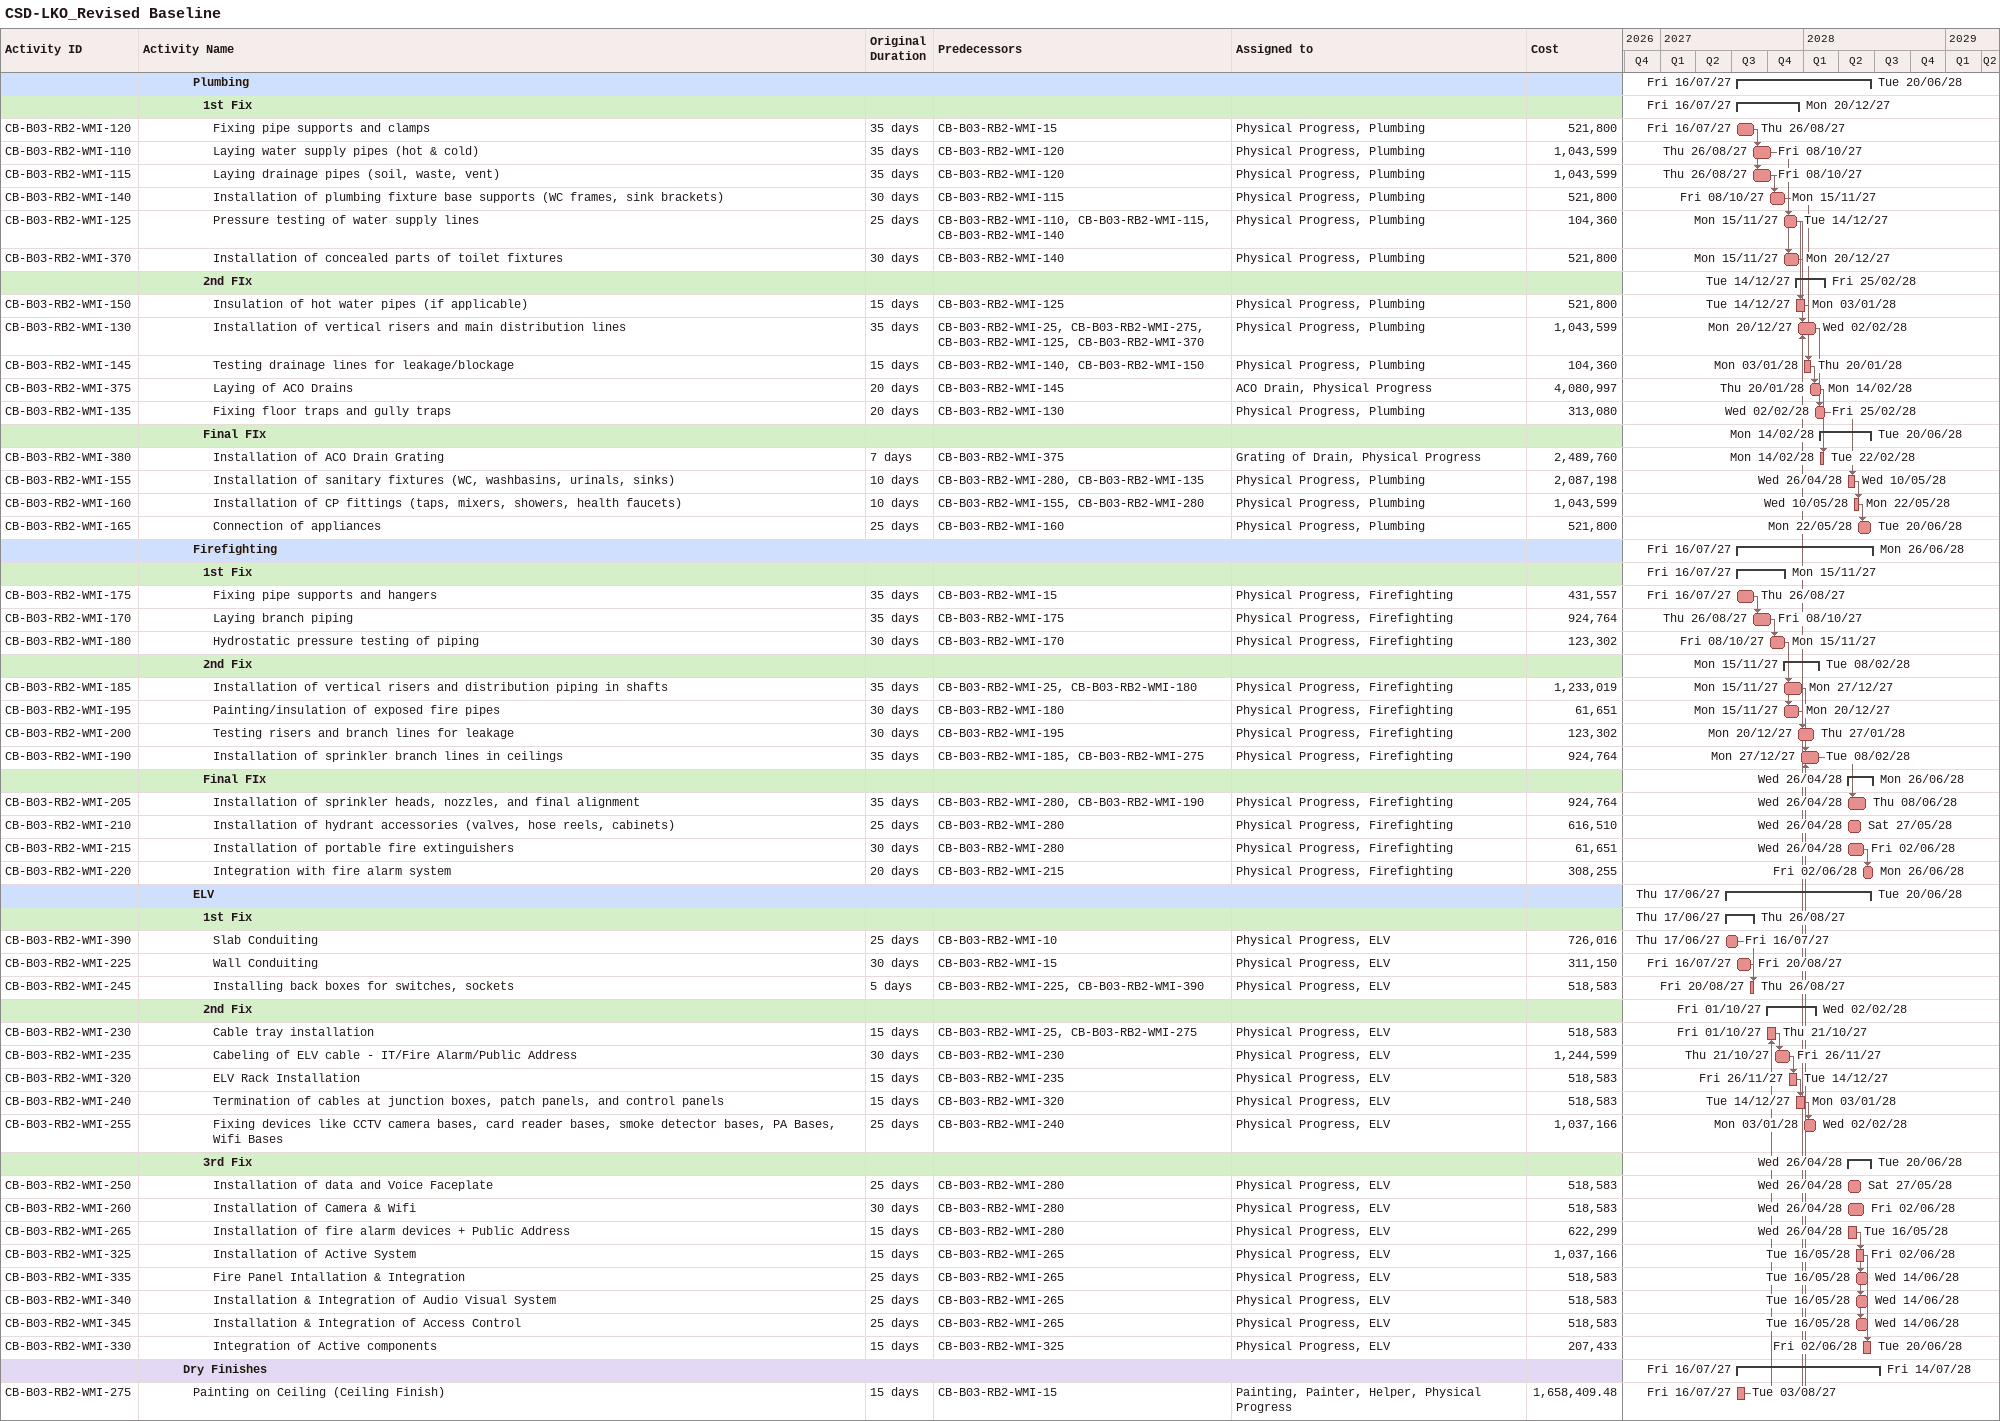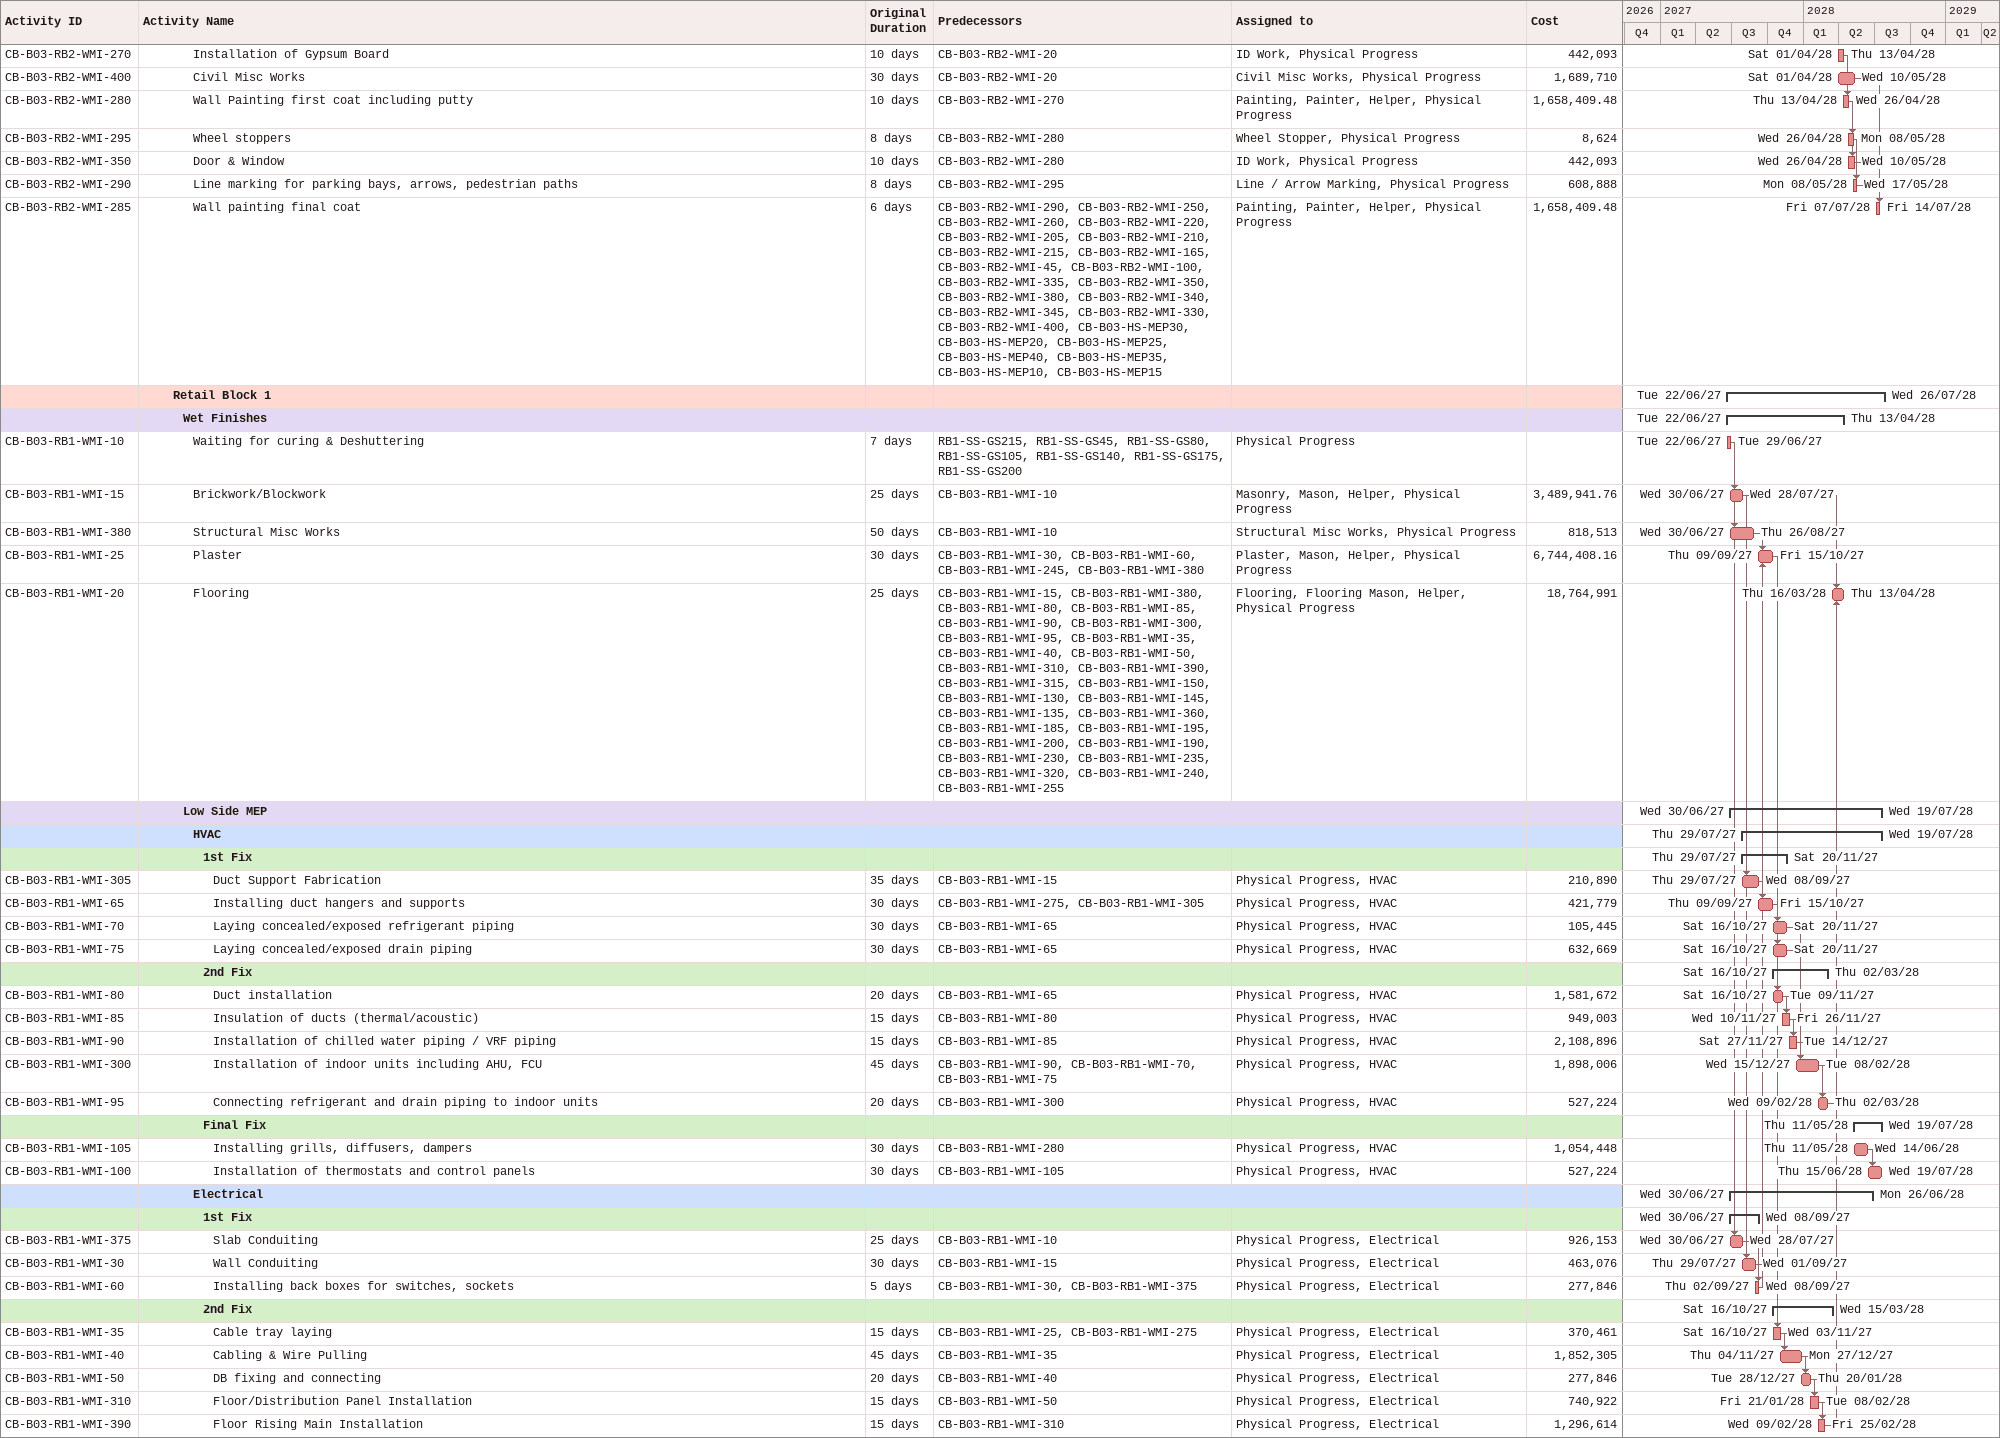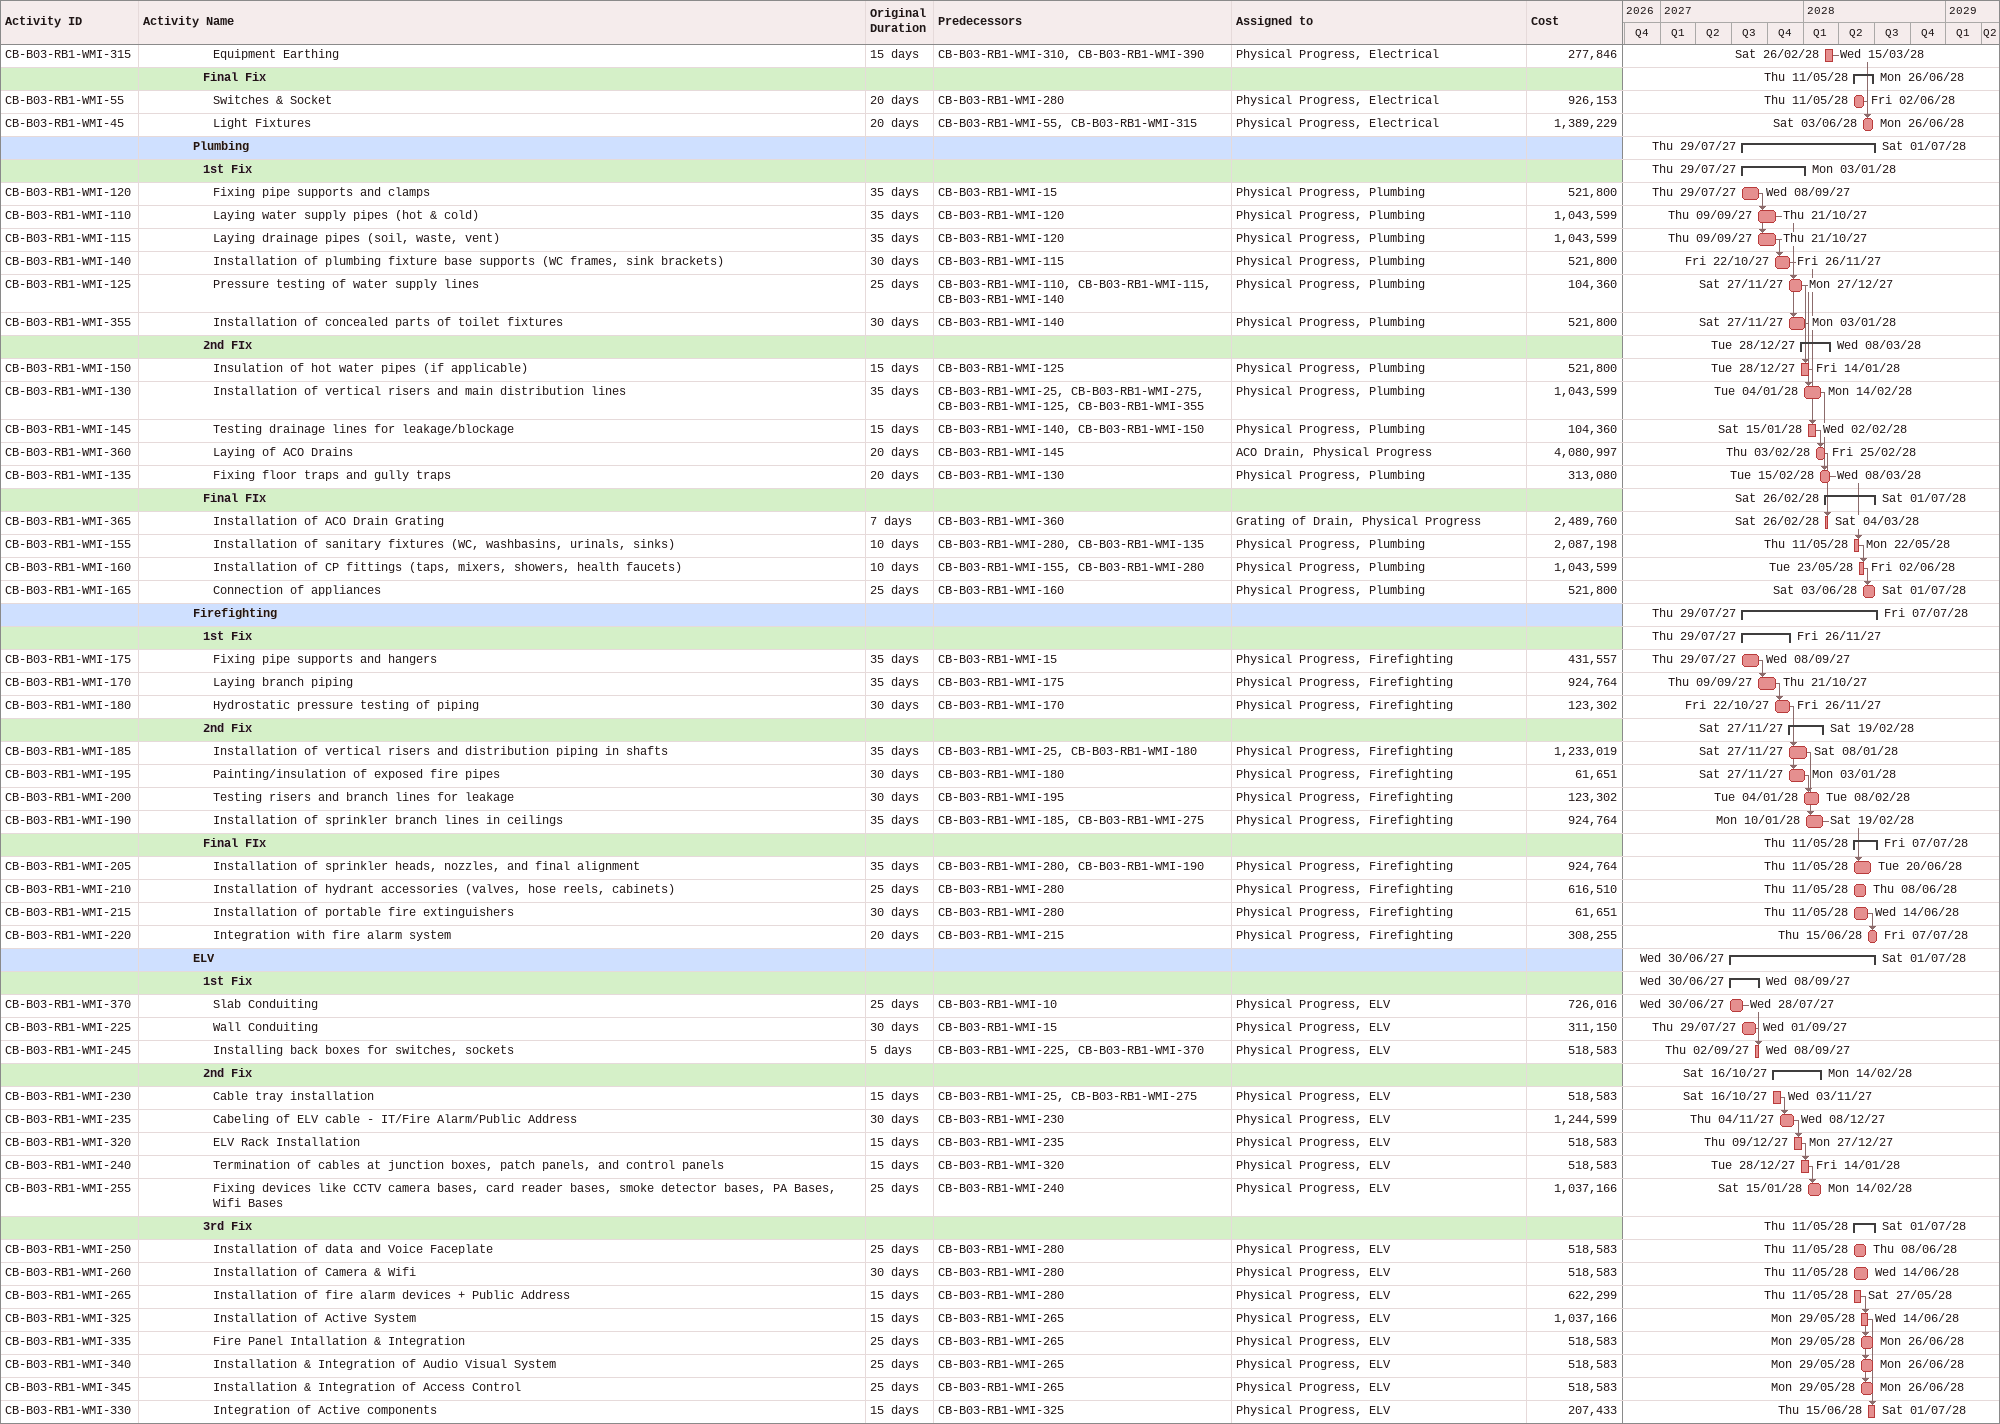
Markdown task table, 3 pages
CSD-LKO_Revised Baseline

| ID | Level | Task | Original duration | Start | Finish | Predecessors | Resources | Cost |
|---|---|---|---|---|---|---|---|---|
|  | 6 | **Plumbing** |  | 2027-07-16 | 2028-06-20 |  |  |  |
|  | 7 | **1st Fix** |  | 2027-07-16 | 2027-12-20 |  |  |  |
| CB-B03-RB2-WMI-120 | 8 | Fixing pipe supports and clamps | 35d | 2027-07-16 | 2027-08-26 | CB-B03-RB2-WMI-15 | Physical Progress, Plumbing | 521800 |
| CB-B03-RB2-WMI-110 | 8 | Laying water supply pipes (hot & cold) | 35d | 2027-08-26 | 2027-10-08 | CB-B03-RB2-WMI-120 | Physical Progress, Plumbing | 1043599 |
| CB-B03-RB2-WMI-115 | 8 | Laying drainage pipes (soil, waste, vent) | 35d | 2027-08-26 | 2027-10-08 | CB-B03-RB2-WMI-120 | Physical Progress, Plumbing | 1043599 |
| CB-B03-RB2-WMI-140 | 8 | Installation of plumbing fixture base supports (WC frames, sink brackets) | 30d | 2027-10-08 | 2027-11-15 | CB-B03-RB2-WMI-115 | Physical Progress, Plumbing | 521800 |
| CB-B03-RB2-WMI-125 | 8 | Pressure testing of water supply lines | 25d | 2027-11-15 | 2027-12-14 | CB-B03-RB2-WMI-110, CB-B03-RB2-WMI-115, CB-B03-RB2-WMI-140 | Physical Progress, Plumbing | 104360 |
| CB-B03-RB2-WMI-370 | 8 | Installation of concealed parts of toilet fixtures | 30d | 2027-11-15 | 2027-12-20 | CB-B03-RB2-WMI-140 | Physical Progress, Plumbing | 521800 |
|  | 7 | **2nd FIx** |  | 2027-12-14 | 2028-02-25 |  |  |  |
| CB-B03-RB2-WMI-150 | 8 | Insulation of hot water pipes (if applicable) | 15d | 2027-12-14 | 2028-01-03 | CB-B03-RB2-WMI-125 | Physical Progress, Plumbing | 521800 |
| CB-B03-RB2-WMI-130 | 8 | Installation of vertical risers and main distribution lines | 35d | 2027-12-20 | 2028-02-02 | CB-B03-RB2-WMI-25, CB-B03-RB2-WMI-275, CB-B03-RB2-WMI-125, CB-B03-RB2-WMI-370 | Physical Progress, Plumbing | 1043599 |
| CB-B03-RB2-WMI-145 | 8 | Testing drainage lines for leakage/blockage | 15d | 2028-01-03 | 2028-01-20 | CB-B03-RB2-WMI-140, CB-B03-RB2-WMI-150 | Physical Progress, Plumbing | 104360 |
| CB-B03-RB2-WMI-375 | 8 | Laying of ACO Drains | 20d | 2028-01-20 | 2028-02-14 | CB-B03-RB2-WMI-145 | ACO Drain, Physical Progress | 4080997 |
| CB-B03-RB2-WMI-135 | 8 | Fixing floor traps and gully traps | 20d | 2028-02-02 | 2028-02-25 | CB-B03-RB2-WMI-130 | Physical Progress, Plumbing | 313080 |
|  | 7 | **Final FIx** |  | 2028-02-14 | 2028-06-20 |  |  |  |
| CB-B03-RB2-WMI-380 | 8 | Installation of ACO Drain Grating | 7d | 2028-02-14 | 2028-02-22 | CB-B03-RB2-WMI-375 | Grating of Drain, Physical Progress | 2489760 |
| CB-B03-RB2-WMI-155 | 8 | Installation of sanitary fixtures (WC, washbasins, urinals, sinks) | 10d | 2028-04-26 | 2028-05-10 | CB-B03-RB2-WMI-280, CB-B03-RB2-WMI-135 | Physical Progress, Plumbing | 2087198 |
| CB-B03-RB2-WMI-160 | 8 | Installation of CP fittings (taps, mixers, showers, health faucets) | 10d | 2028-05-10 | 2028-05-22 | CB-B03-RB2-WMI-155, CB-B03-RB2-WMI-280 | Physical Progress, Plumbing | 1043599 |
| CB-B03-RB2-WMI-165 | 8 | Connection of appliances | 25d | 2028-05-22 | 2028-06-20 | CB-B03-RB2-WMI-160 | Physical Progress, Plumbing | 521800 |
|  | 6 | **Firefighting** |  | 2027-07-16 | 2028-06-26 |  |  |  |
|  | 7 | **1st Fix** |  | 2027-07-16 | 2027-11-15 |  |  |  |
| CB-B03-RB2-WMI-175 | 8 | Fixing pipe supports and hangers | 35d | 2027-07-16 | 2027-08-26 | CB-B03-RB2-WMI-15 | Physical Progress, Firefighting | 431557 |
| CB-B03-RB2-WMI-170 | 8 | Laying branch piping | 35d | 2027-08-26 | 2027-10-08 | CB-B03-RB2-WMI-175 | Physical Progress, Firefighting | 924764 |
| CB-B03-RB2-WMI-180 | 8 | Hydrostatic pressure testing of piping | 30d | 2027-10-08 | 2027-11-15 | CB-B03-RB2-WMI-170 | Physical Progress, Firefighting | 123302 |
|  | 7 | **2nd Fix** |  | 2027-11-15 | 2028-02-08 |  |  |  |
| CB-B03-RB2-WMI-185 | 8 | Installation of vertical risers and distribution piping in shafts | 35d | 2027-11-15 | 2027-12-27 | CB-B03-RB2-WMI-25, CB-B03-RB2-WMI-180 | Physical Progress, Firefighting | 1233019 |
| CB-B03-RB2-WMI-195 | 8 | Painting/insulation of exposed fire pipes | 30d | 2027-11-15 | 2027-12-20 | CB-B03-RB2-WMI-180 | Physical Progress, Firefighting | 61651 |
| CB-B03-RB2-WMI-200 | 8 | Testing risers and branch lines for leakage | 30d | 2027-12-20 | 2028-01-27 | CB-B03-RB2-WMI-195 | Physical Progress, Firefighting | 123302 |
| CB-B03-RB2-WMI-190 | 8 | Installation of sprinkler branch lines in ceilings | 35d | 2027-12-27 | 2028-02-08 | CB-B03-RB2-WMI-185, CB-B03-RB2-WMI-275 | Physical Progress, Firefighting | 924764 |
|  | 7 | **Final FIx** |  | 2028-04-26 | 2028-06-26 |  |  |  |
| CB-B03-RB2-WMI-205 | 8 | Installation of sprinkler heads, nozzles, and final alignment | 35d | 2028-04-26 | 2028-06-08 | CB-B03-RB2-WMI-280, CB-B03-RB2-WMI-190 | Physical Progress, Firefighting | 924764 |
| CB-B03-RB2-WMI-210 | 8 | Installation of hydrant accessories (valves, hose reels, cabinets) | 25d | 2028-04-26 | 2028-05-27 | CB-B03-RB2-WMI-280 | Physical Progress, Firefighting | 616510 |
| CB-B03-RB2-WMI-215 | 8 | Installation of portable fire extinguishers | 30d | 2028-04-26 | 2028-06-02 | CB-B03-RB2-WMI-280 | Physical Progress, Firefighting | 61651 |
| CB-B03-RB2-WMI-220 | 8 | Integration with fire alarm system | 20d | 2028-06-02 | 2028-06-26 | CB-B03-RB2-WMI-215 | Physical Progress, Firefighting | 308255 |
|  | 6 | **ELV** |  | 2027-06-17 | 2028-06-20 |  |  |  |
|  | 7 | **1st Fix** |  | 2027-06-17 | 2027-08-26 |  |  |  |
| CB-B03-RB2-WMI-390 | 8 | Slab Conduiting | 25d | 2027-06-17 | 2027-07-16 | CB-B03-RB2-WMI-10 | Physical Progress, ELV | 726016 |
| CB-B03-RB2-WMI-225 | 8 | Wall Conduiting | 30d | 2027-07-16 | 2027-08-20 | CB-B03-RB2-WMI-15 | Physical Progress, ELV | 311150 |
| CB-B03-RB2-WMI-245 | 8 | Installing back boxes for switches, sockets | 5d | 2027-08-20 | 2027-08-26 | CB-B03-RB2-WMI-225, CB-B03-RB2-WMI-390 | Physical Progress, ELV | 518583 |
|  | 7 | **2nd Fix** |  | 2027-10-01 | 2028-02-02 |  |  |  |
| CB-B03-RB2-WMI-230 | 8 | Cable tray installation | 15d | 2027-10-01 | 2027-10-21 | CB-B03-RB2-WMI-25, CB-B03-RB2-WMI-275 | Physical Progress, ELV | 518583 |
| CB-B03-RB2-WMI-235 | 8 | Cabeling of ELV cable - IT/Fire Alarm/Public Address | 30d | 2027-10-21 | 2027-11-26 | CB-B03-RB2-WMI-230 | Physical Progress, ELV | 1244599 |
| CB-B03-RB2-WMI-320 | 8 | ELV Rack Installation | 15d | 2027-11-26 | 2027-12-14 | CB-B03-RB2-WMI-235 | Physical Progress, ELV | 518583 |
| CB-B03-RB2-WMI-240 | 8 | Termination of cables at junction boxes, patch panels, and control panels | 15d | 2027-12-14 | 2028-01-03 | CB-B03-RB2-WMI-320 | Physical Progress, ELV | 518583 |
| CB-B03-RB2-WMI-255 | 8 | Fixing devices like CCTV camera bases, card reader bases, smoke detector bases, PA Bases, Wifi Bases | 25d | 2028-01-03 | 2028-02-02 | CB-B03-RB2-WMI-240 | Physical Progress, ELV | 1037166 |
|  | 7 | **3rd Fix** |  | 2028-04-26 | 2028-06-20 |  |  |  |
| CB-B03-RB2-WMI-250 | 8 | Installation of data and Voice Faceplate | 25d | 2028-04-26 | 2028-05-27 | CB-B03-RB2-WMI-280 | Physical Progress, ELV | 518583 |
| CB-B03-RB2-WMI-260 | 8 | Installation of Camera & Wifi | 30d | 2028-04-26 | 2028-06-02 | CB-B03-RB2-WMI-280 | Physical Progress, ELV | 518583 |
| CB-B03-RB2-WMI-265 | 8 | Installation of fire alarm devices + Public Address | 15d | 2028-04-26 | 2028-05-16 | CB-B03-RB2-WMI-280 | Physical Progress, ELV | 622299 |
| CB-B03-RB2-WMI-325 | 8 | Installation of Active System | 15d | 2028-05-16 | 2028-06-02 | CB-B03-RB2-WMI-265 | Physical Progress, ELV | 1037166 |
| CB-B03-RB2-WMI-335 | 8 | Fire Panel Intallation & Integration | 25d | 2028-05-16 | 2028-06-14 | CB-B03-RB2-WMI-265 | Physical Progress, ELV | 518583 |
| CB-B03-RB2-WMI-340 | 8 | Installation & Integration of Audio Visual System | 25d | 2028-05-16 | 2028-06-14 | CB-B03-RB2-WMI-265 | Physical Progress, ELV | 518583 |
| CB-B03-RB2-WMI-345 | 8 | Installation & Integration of Access Control | 25d | 2028-05-16 | 2028-06-14 | CB-B03-RB2-WMI-265 | Physical Progress, ELV | 518583 |
| CB-B03-RB2-WMI-330 | 8 | Integration of Active components | 15d | 2028-06-02 | 2028-06-20 | CB-B03-RB2-WMI-325 | Physical Progress, ELV | 207433 |
|  | 5 | **Dry Finishes** |  | 2027-07-16 | 2028-07-14 |  |  |  |
| CB-B03-RB2-WMI-275 | 6 | Painting on Ceiling (Ceiling Finish) | 15d | 2027-07-16 | 2027-08-03 | CB-B03-RB2-WMI-15 | Painting, Painter, Helper, Physical Progress | 1658409.48 |
| CB-B03-RB2-WMI-270 | 6 | Installation of Gypsum Board | 10d | 2028-04-01 | 2028-04-13 | CB-B03-RB2-WMI-20 | ID Work, Physical Progress | 442093 |
| CB-B03-RB2-WMI-400 | 6 | Civil Misc Works | 30d | 2028-04-01 | 2028-05-10 | CB-B03-RB2-WMI-20 | Civil Misc Works, Physical Progress | 1689710 |
| CB-B03-RB2-WMI-280 | 6 | Wall Painting first coat including putty | 10d | 2028-04-13 | 2028-04-26 | CB-B03-RB2-WMI-270 | Painting, Painter, Helper, Physical Progress | 1658409.48 |
| CB-B03-RB2-WMI-295 | 6 | Wheel stoppers | 8d | 2028-04-26 | 2028-05-08 | CB-B03-RB2-WMI-280 | Wheel Stopper, Physical Progress | 8624 |
| CB-B03-RB2-WMI-350 | 6 | Door & Window | 10d | 2028-04-26 | 2028-05-10 | CB-B03-RB2-WMI-280 | ID Work, Physical Progress | 442093 |
| CB-B03-RB2-WMI-290 | 6 | Line marking for parking bays, arrows, pedestrian paths | 8d | 2028-05-08 | 2028-05-17 | CB-B03-RB2-WMI-295 | Line / Arrow Marking, Physical Progress | 608888 |
| CB-B03-RB2-WMI-285 | 6 | Wall painting final coat | 6d | 2028-07-07 | 2028-07-14 | CB-B03-RB2-WMI-290, CB-B03-RB2-WMI-250, CB-B03-RB2-WMI-260, CB-B03-RB2-WMI-220, CB-B03-RB2-WMI-205, CB-B03-RB2-WMI-210, CB-B03-RB2-WMI-215, CB-B03-RB2-WMI-165, CB-B03-RB2-WMI-45, CB-B03-RB2-WMI-100, CB-B03-RB2-WMI-335, CB-B03-RB2-WMI-350, CB-B03-RB2-WMI-380, CB-B03-RB2-WMI-340, CB-B03-RB2-WMI-345, CB-B03-RB2-WMI-330, CB-B03-RB2-WMI-400, CB-B03-HS-MEP30, CB-B03-HS-MEP20, CB-B03-HS-MEP25, CB-B03-HS-MEP40, CB-B03-HS-MEP35, CB-B03-HS-MEP10, CB-B03-HS-MEP15 | Painting, Painter, Helper, Physical Progress | 1658409.48 |
|  | 4 | **Retail Block 1** |  | 2027-06-22 | 2028-07-26 |  |  |  |
|  | 5 | **Wet Finishes** |  | 2027-06-22 | 2028-04-13 |  |  |  |
| CB-B03-RB1-WMI-10 | 6 | Waiting for curing & Deshuttering | 7d | 2027-06-22 | 2027-06-29 | RB1-SS-GS215, RB1-SS-GS45, RB1-SS-GS80, RB1-SS-GS105, RB1-SS-GS140, RB1-SS-GS175, RB1-SS-GS200 | Physical Progress |  |
| CB-B03-RB1-WMI-15 | 6 | Brickwork/Blockwork | 25d | 2027-06-30 | 2027-07-28 | CB-B03-RB1-WMI-10 | Masonry, Mason, Helper, Physical Progress | 3489941.76 |
| CB-B03-RB1-WMI-380 | 6 | Structural Misc Works | 50d | 2027-06-30 | 2027-08-26 | CB-B03-RB1-WMI-10 | Structural Misc Works, Physical Progress | 818513 |
| CB-B03-RB1-WMI-25 | 6 | Plaster | 30d | 2027-09-09 | 2027-10-15 | CB-B03-RB1-WMI-30, CB-B03-RB1-WMI-60, CB-B03-RB1-WMI-245, CB-B03-RB1-WMI-380 | Plaster, Mason, Helper, Physical Progress | 6744408.16 |
| CB-B03-RB1-WMI-20 | 6 | Flooring | 25d | 2028-03-16 | 2028-04-13 | CB-B03-RB1-WMI-15, CB-B03-RB1-WMI-380, CB-B03-RB1-WMI-80, CB-B03-RB1-WMI-85, CB-B03-RB1-WMI-90, CB-B03-RB1-WMI-300, CB-B03-RB1-WMI-95, CB-B03-RB1-WMI-35, CB-B03-RB1-WMI-40, CB-B03-RB1-WMI-50, CB-B03-RB1-WMI-310, CB-B03-RB1-WMI-390, CB-B03-RB1-WMI-315, CB-B03-RB1-WMI-150, CB-B03-RB1-WMI-130, CB-B03-RB1-WMI-145, CB-B03-RB1-WMI-135, CB-B03-RB1-WMI-360, CB-B03-RB1-WMI-185, CB-B03-RB1-WMI-195, CB-B03-RB1-WMI-200, CB-B03-RB1-WMI-190, CB-B03-RB1-WMI-230, CB-B03-RB1-WMI-235, CB-B03-RB1-WMI-320, CB-B03-RB1-WMI-240, CB-B03-RB1-WMI-255 | Flooring, Flooring Mason, Helper, Physical Progress | 18764991 |
|  | 5 | **Low Side MEP** |  | 2027-06-30 | 2028-07-19 |  |  |  |
|  | 6 | **HVAC** |  | 2027-07-29 | 2028-07-19 |  |  |  |
|  | 7 | **1st Fix** |  | 2027-07-29 | 2027-11-20 |  |  |  |
| CB-B03-RB1-WMI-305 | 8 | Duct Support Fabrication | 35d | 2027-07-29 | 2027-09-08 | CB-B03-RB1-WMI-15 | Physical Progress, HVAC | 210890 |
| CB-B03-RB1-WMI-65 | 8 | Installing duct hangers and supports | 30d | 2027-09-09 | 2027-10-15 | CB-B03-RB1-WMI-275, CB-B03-RB1-WMI-305 | Physical Progress, HVAC | 421779 |
| CB-B03-RB1-WMI-70 | 8 | Laying concealed/exposed refrigerant piping | 30d | 2027-10-16 | 2027-11-20 | CB-B03-RB1-WMI-65 | Physical Progress, HVAC | 105445 |
| CB-B03-RB1-WMI-75 | 8 | Laying concealed/exposed drain piping | 30d | 2027-10-16 | 2027-11-20 | CB-B03-RB1-WMI-65 | Physical Progress, HVAC | 632669 |
|  | 7 | **2nd Fix** |  | 2027-10-16 | 2028-03-02 |  |  |  |
| CB-B03-RB1-WMI-80 | 8 | Duct installation | 20d | 2027-10-16 | 2027-11-09 | CB-B03-RB1-WMI-65 | Physical Progress, HVAC | 1581672 |
| CB-B03-RB1-WMI-85 | 8 | Insulation of ducts (thermal/acoustic) | 15d | 2027-11-10 | 2027-11-26 | CB-B03-RB1-WMI-80 | Physical Progress, HVAC | 949003 |
| CB-B03-RB1-WMI-90 | 8 | Installation of chilled water piping / VRF piping | 15d | 2027-11-27 | 2027-12-14 | CB-B03-RB1-WMI-85 | Physical Progress, HVAC | 2108896 |
| CB-B03-RB1-WMI-300 | 8 | Installation of indoor units including AHU, FCU | 45d | 2027-12-15 | 2028-02-08 | CB-B03-RB1-WMI-90, CB-B03-RB1-WMI-70, CB-B03-RB1-WMI-75 | Physical Progress, HVAC | 1898006 |
| CB-B03-RB1-WMI-95 | 8 | Connecting refrigerant and drain piping to indoor units | 20d | 2028-02-09 | 2028-03-02 | CB-B03-RB1-WMI-300 | Physical Progress, HVAC | 527224 |
|  | 7 | **Final Fix** |  | 2028-05-11 | 2028-07-19 |  |  |  |
| CB-B03-RB1-WMI-105 | 8 | Installing grills, diffusers, dampers | 30d | 2028-05-11 | 2028-06-14 | CB-B03-RB1-WMI-280 | Physical Progress, HVAC | 1054448 |
| CB-B03-RB1-WMI-100 | 8 | Installation of thermostats and control panels | 30d | 2028-06-15 | 2028-07-19 | CB-B03-RB1-WMI-105 | Physical Progress, HVAC | 527224 |
|  | 6 | **Electrical** |  | 2027-06-30 | 2028-06-26 |  |  |  |
|  | 7 | **1st Fix** |  | 2027-06-30 | 2027-09-08 |  |  |  |
| CB-B03-RB1-WMI-375 | 8 | Slab Conduiting | 25d | 2027-06-30 | 2027-07-28 | CB-B03-RB1-WMI-10 | Physical Progress, Electrical | 926153 |
| CB-B03-RB1-WMI-30 | 8 | Wall Conduiting | 30d | 2027-07-29 | 2027-09-01 | CB-B03-RB1-WMI-15 | Physical Progress, Electrical | 463076 |
| CB-B03-RB1-WMI-60 | 8 | Installing back boxes for switches, sockets | 5d | 2027-09-02 | 2027-09-08 | CB-B03-RB1-WMI-30, CB-B03-RB1-WMI-375 | Physical Progress, Electrical | 277846 |
|  | 7 | **2nd Fix** |  | 2027-10-16 | 2028-03-15 |  |  |  |
| CB-B03-RB1-WMI-35 | 8 | Cable tray laying | 15d | 2027-10-16 | 2027-11-03 | CB-B03-RB1-WMI-25, CB-B03-RB1-WMI-275 | Physical Progress, Electrical | 370461 |
| CB-B03-RB1-WMI-40 | 8 | Cabling & Wire Pulling | 45d | 2027-11-04 | 2027-12-27 | CB-B03-RB1-WMI-35 | Physical Progress, Electrical | 1852305 |
| CB-B03-RB1-WMI-50 | 8 | DB fixing and connecting | 20d | 2027-12-28 | 2028-01-20 | CB-B03-RB1-WMI-40 | Physical Progress, Electrical | 277846 |
| CB-B03-RB1-WMI-310 | 8 | Floor/Distribution Panel Installation | 15d | 2028-01-21 | 2028-02-08 | CB-B03-RB1-WMI-50 | Physical Progress, Electrical | 740922 |
| CB-B03-RB1-WMI-390 | 8 | Floor Rising Main Installation | 15d | 2028-02-09 | 2028-02-25 | CB-B03-RB1-WMI-310 | Physical Progress, Electrical | 1296614 |
| CB-B03-RB1-WMI-315 | 8 | Equipment Earthing | 15d | 2028-02-26 | 2028-03-15 | CB-B03-RB1-WMI-310, CB-B03-RB1-WMI-390 | Physical Progress, Electrical | 277846 |
|  | 7 | **Final Fix** |  | 2028-05-11 | 2028-06-26 |  |  |  |
| CB-B03-RB1-WMI-55 | 8 | Switches & Socket | 20d | 2028-05-11 | 2028-06-02 | CB-B03-RB1-WMI-280 | Physical Progress, Electrical | 926153 |
| CB-B03-RB1-WMI-45 | 8 | Light Fixtures | 20d | 2028-06-03 | 2028-06-26 | CB-B03-RB1-WMI-55, CB-B03-RB1-WMI-315 | Physical Progress, Electrical | 1389229 |
|  | 6 | **Plumbing** |  | 2027-07-29 | 2028-07-01 |  |  |  |
|  | 7 | **1st Fix** |  | 2027-07-29 | 2028-01-03 |  |  |  |
| CB-B03-RB1-WMI-120 | 8 | Fixing pipe supports and clamps | 35d | 2027-07-29 | 2027-09-08 | CB-B03-RB1-WMI-15 | Physical Progress, Plumbing | 521800 |
| CB-B03-RB1-WMI-110 | 8 | Laying water supply pipes (hot & cold) | 35d | 2027-09-09 | 2027-10-21 | CB-B03-RB1-WMI-120 | Physical Progress, Plumbing | 1043599 |
| CB-B03-RB1-WMI-115 | 8 | Laying drainage pipes (soil, waste, vent) | 35d | 2027-09-09 | 2027-10-21 | CB-B03-RB1-WMI-120 | Physical Progress, Plumbing | 1043599 |
| CB-B03-RB1-WMI-140 | 8 | Installation of plumbing fixture base supports (WC frames, sink brackets) | 30d | 2027-10-22 | 2027-11-26 | CB-B03-RB1-WMI-115 | Physical Progress, Plumbing | 521800 |
| CB-B03-RB1-WMI-125 | 8 | Pressure testing of water supply lines | 25d | 2027-11-27 | 2027-12-27 | CB-B03-RB1-WMI-110, CB-B03-RB1-WMI-115, CB-B03-RB1-WMI-140 | Physical Progress, Plumbing | 104360 |
| CB-B03-RB1-WMI-355 | 8 | Installation of concealed parts of toilet fixtures | 30d | 2027-11-27 | 2028-01-03 | CB-B03-RB1-WMI-140 | Physical Progress, Plumbing | 521800 |
|  | 7 | **2nd FIx** |  | 2027-12-28 | 2028-03-08 |  |  |  |
| CB-B03-RB1-WMI-150 | 8 | Insulation of hot water pipes (if applicable) | 15d | 2027-12-28 | 2028-01-14 | CB-B03-RB1-WMI-125 | Physical Progress, Plumbing | 521800 |
| CB-B03-RB1-WMI-130 | 8 | Installation of vertical risers and main distribution lines | 35d | 2028-01-04 | 2028-02-14 | CB-B03-RB1-WMI-25, CB-B03-RB1-WMI-275, CB-B03-RB1-WMI-125, CB-B03-RB1-WMI-355 | Physical Progress, Plumbing | 1043599 |
| CB-B03-RB1-WMI-145 | 8 | Testing drainage lines for leakage/blockage | 15d | 2028-01-15 | 2028-02-02 | CB-B03-RB1-WMI-140, CB-B03-RB1-WMI-150 | Physical Progress, Plumbing | 104360 |
| CB-B03-RB1-WMI-360 | 8 | Laying of ACO Drains | 20d | 2028-02-03 | 2028-02-25 | CB-B03-RB1-WMI-145 | ACO Drain, Physical Progress | 4080997 |
| CB-B03-RB1-WMI-135 | 8 | Fixing floor traps and gully traps | 20d | 2028-02-15 | 2028-03-08 | CB-B03-RB1-WMI-130 | Physical Progress, Plumbing | 313080 |
|  | 7 | **Final FIx** |  | 2028-02-26 | 2028-07-01 |  |  |  |
| CB-B03-RB1-WMI-365 | 8 | Installation of ACO Drain Grating | 7d | 2028-02-26 | 2028-03-04 | CB-B03-RB1-WMI-360 | Grating of Drain, Physical Progress | 2489760 |
| CB-B03-RB1-WMI-155 | 8 | Installation of sanitary fixtures (WC, washbasins, urinals, sinks) | 10d | 2028-05-11 | 2028-05-22 | CB-B03-RB1-WMI-280, CB-B03-RB1-WMI-135 | Physical Progress, Plumbing | 2087198 |
| CB-B03-RB1-WMI-160 | 8 | Installation of CP fittings (taps, mixers, showers, health faucets) | 10d | 2028-05-23 | 2028-06-02 | CB-B03-RB1-WMI-155, CB-B03-RB1-WMI-280 | Physical Progress, Plumbing | 1043599 |
| CB-B03-RB1-WMI-165 | 8 | Connection of appliances | 25d | 2028-06-03 | 2028-07-01 | CB-B03-RB1-WMI-160 | Physical Progress, Plumbing | 521800 |
|  | 6 | **Firefighting** |  | 2027-07-29 | 2028-07-07 |  |  |  |
|  | 7 | **1st Fix** |  | 2027-07-29 | 2027-11-26 |  |  |  |
| CB-B03-RB1-WMI-175 | 8 | Fixing pipe supports and hangers | 35d | 2027-07-29 | 2027-09-08 | CB-B03-RB1-WMI-15 | Physical Progress, Firefighting | 431557 |
| CB-B03-RB1-WMI-170 | 8 | Laying branch piping | 35d | 2027-09-09 | 2027-10-21 | CB-B03-RB1-WMI-175 | Physical Progress, Firefighting | 924764 |
| CB-B03-RB1-WMI-180 | 8 | Hydrostatic pressure testing of piping | 30d | 2027-10-22 | 2027-11-26 | CB-B03-RB1-WMI-170 | Physical Progress, Firefighting | 123302 |
|  | 7 | **2nd Fix** |  | 2027-11-27 | 2028-02-19 |  |  |  |
| CB-B03-RB1-WMI-185 | 8 | Installation of vertical risers and distribution piping in shafts | 35d | 2027-11-27 | 2028-01-08 | CB-B03-RB1-WMI-25, CB-B03-RB1-WMI-180 | Physical Progress, Firefighting | 1233019 |
| CB-B03-RB1-WMI-195 | 8 | Painting/insulation of exposed fire pipes | 30d | 2027-11-27 | 2028-01-03 | CB-B03-RB1-WMI-180 | Physical Progress, Firefighting | 61651 |
| CB-B03-RB1-WMI-200 | 8 | Testing risers and branch lines for leakage | 30d | 2028-01-04 | 2028-02-08 | CB-B03-RB1-WMI-195 | Physical Progress, Firefighting | 123302 |
| CB-B03-RB1-WMI-190 | 8 | Installation of sprinkler branch lines in ceilings | 35d | 2028-01-10 | 2028-02-19 | CB-B03-RB1-WMI-185, CB-B03-RB1-WMI-275 | Physical Progress, Firefighting | 924764 |
|  | 7 | **Final FIx** |  | 2028-05-11 | 2028-07-07 |  |  |  |
| CB-B03-RB1-WMI-205 | 8 | Installation of sprinkler heads, nozzles, and final alignment | 35d | 2028-05-11 | 2028-06-20 | CB-B03-RB1-WMI-280, CB-B03-RB1-WMI-190 | Physical Progress, Firefighting | 924764 |
| CB-B03-RB1-WMI-210 | 8 | Installation of hydrant accessories (valves, hose reels, cabinets) | 25d | 2028-05-11 | 2028-06-08 | CB-B03-RB1-WMI-280 | Physical Progress, Firefighting | 616510 |
| CB-B03-RB1-WMI-215 | 8 | Installation of portable fire extinguishers | 30d | 2028-05-11 | 2028-06-14 | CB-B03-RB1-WMI-280 | Physical Progress, Firefighting | 61651 |
| CB-B03-RB1-WMI-220 | 8 | Integration with fire alarm system | 20d | 2028-06-15 | 2028-07-07 | CB-B03-RB1-WMI-215 | Physical Progress, Firefighting | 308255 |
|  | 6 | **ELV** |  | 2027-06-30 | 2028-07-01 |  |  |  |
|  | 7 | **1st Fix** |  | 2027-06-30 | 2027-09-08 |  |  |  |
| CB-B03-RB1-WMI-370 | 8 | Slab Conduiting | 25d | 2027-06-30 | 2027-07-28 | CB-B03-RB1-WMI-10 | Physical Progress, ELV | 726016 |
| CB-B03-RB1-WMI-225 | 8 | Wall Conduiting | 30d | 2027-07-29 | 2027-09-01 | CB-B03-RB1-WMI-15 | Physical Progress, ELV | 311150 |
| CB-B03-RB1-WMI-245 | 8 | Installing back boxes for switches, sockets | 5d | 2027-09-02 | 2027-09-08 | CB-B03-RB1-WMI-225, CB-B03-RB1-WMI-370 | Physical Progress, ELV | 518583 |
|  | 7 | **2nd Fix** |  | 2027-10-16 | 2028-02-14 |  |  |  |
| CB-B03-RB1-WMI-230 | 8 | Cable tray installation | 15d | 2027-10-16 | 2027-11-03 | CB-B03-RB1-WMI-25, CB-B03-RB1-WMI-275 | Physical Progress, ELV | 518583 |
| CB-B03-RB1-WMI-235 | 8 | Cabeling of ELV cable - IT/Fire Alarm/Public Address | 30d | 2027-11-04 | 2027-12-08 | CB-B03-RB1-WMI-230 | Physical Progress, ELV | 1244599 |
| CB-B03-RB1-WMI-320 | 8 | ELV Rack Installation | 15d | 2027-12-09 | 2027-12-27 | CB-B03-RB1-WMI-235 | Physical Progress, ELV | 518583 |
| CB-B03-RB1-WMI-240 | 8 | Termination of cables at junction boxes, patch panels, and control panels | 15d | 2027-12-28 | 2028-01-14 | CB-B03-RB1-WMI-320 | Physical Progress, ELV | 518583 |
| CB-B03-RB1-WMI-255 | 8 | Fixing devices like CCTV camera bases, card reader bases, smoke detector bases, PA Bases, Wifi Bases | 25d | 2028-01-15 | 2028-02-14 | CB-B03-RB1-WMI-240 | Physical Progress, ELV | 1037166 |
|  | 7 | **3rd Fix** |  | 2028-05-11 | 2028-07-01 |  |  |  |
| CB-B03-RB1-WMI-250 | 8 | Installation of data and Voice Faceplate | 25d | 2028-05-11 | 2028-06-08 | CB-B03-RB1-WMI-280 | Physical Progress, ELV | 518583 |
| CB-B03-RB1-WMI-260 | 8 | Installation of Camera & Wifi | 30d | 2028-05-11 | 2028-06-14 | CB-B03-RB1-WMI-280 | Physical Progress, ELV | 518583 |
| CB-B03-RB1-WMI-265 | 8 | Installation of fire alarm devices + Public Address | 15d | 2028-05-11 | 2028-05-27 | CB-B03-RB1-WMI-280 | Physical Progress, ELV | 622299 |
| CB-B03-RB1-WMI-325 | 8 | Installation of Active System | 15d | 2028-05-29 | 2028-06-14 | CB-B03-RB1-WMI-265 | Physical Progress, ELV | 1037166 |
| CB-B03-RB1-WMI-335 | 8 | Fire Panel Intallation & Integration | 25d | 2028-05-29 | 2028-06-26 | CB-B03-RB1-WMI-265 | Physical Progress, ELV | 518583 |
| CB-B03-RB1-WMI-340 | 8 | Installation & Integration of Audio Visual System | 25d | 2028-05-29 | 2028-06-26 | CB-B03-RB1-WMI-265 | Physical Progress, ELV | 518583 |
| CB-B03-RB1-WMI-345 | 8 | Installation & Integration of Access Control | 25d | 2028-05-29 | 2028-06-26 | CB-B03-RB1-WMI-265 | Physical Progress, ELV | 518583 |
| CB-B03-RB1-WMI-330 | 8 | Integration of Active components | 15d | 2028-06-15 | 2028-07-01 | CB-B03-RB1-WMI-325 | Physical Progress, ELV | 207433 |
